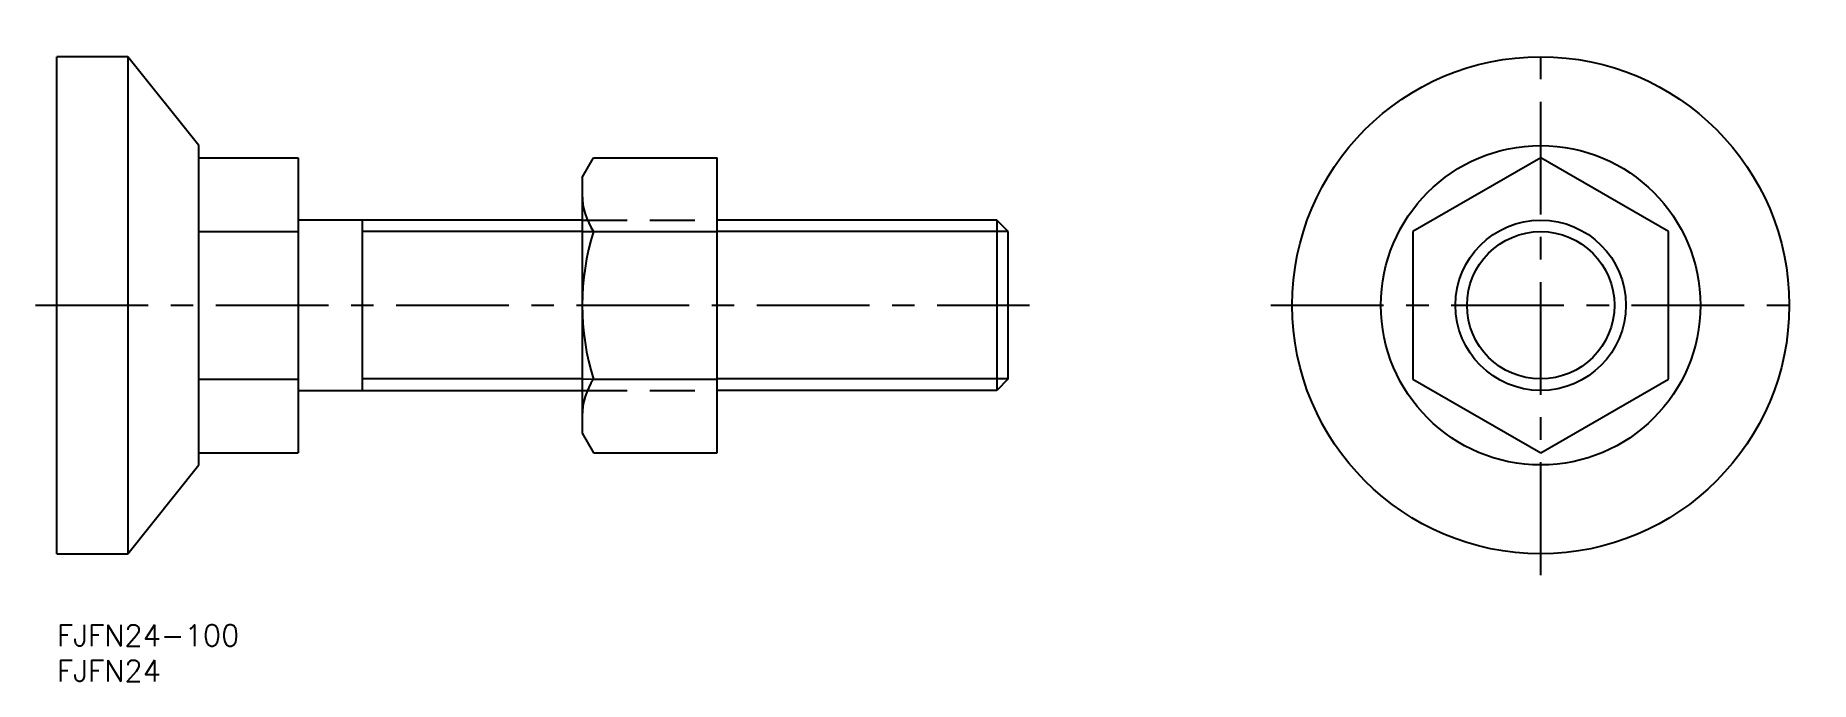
# Model space of a CAD drawing. Extents: x -3 to 247, y -8 to 83.
import ezdxf

# ---------------------------------------------------------------- set-up
doc = ezdxf.new("R2010")
doc.units = 0
doc.header["$LTSCALE"] = 0.5
doc.linetypes.add('CENTER', pattern=[50.8, 31.75, -6.35, 6.35, -6.35])
doc.linetypes.add('DASHED', pattern=[19.05, 12.7, -6.35])
for name, color, linetype in [('MSM_CENTER', 1, 'CENTER'), ('MSM_CONTINUOUS', 7, 'CONTINUOUS'), ('MSM_DASHED', 4, 'DASHED'), ('MSM_NARROW', 5, 'CONTINUOUS'), ('MSM_PART_NUMBER', 7, 'CONTINUOUS')]:
    doc.layers.add(name, color=color, linetype=linetype)
doc.styles.get("Standard").update_dxf_attribs({"font": 'txt.shx', "height": 3, "bigfont": 'bigfont.shx'})

msp = doc.modelspace()

# ---------------------------------------------------------------- linework, layer by layer
at = {"layer": 'MSM_CENTER'}
for p, q in [((209, 7), (209, 83)), ((-3, 45), (137, 45)), ((171, 45), (247, 45))]:
    msp.add_line(p, q, dxfattribs=at)
at = {"layer": 'MSM_CONTINUOUS'}
for p, q in [((10, 80), (0, 80)), ((0, 10), (0, 80)), ((20, 67.5), (10, 80)), ((10, 80), (10, 10)), ((20, 22.5), (20, 67.5)), ((20, 65.78), (34, 65.78)), ((34, 65.78), (34, 24.22)), ((74, 63), (75.61, 65.78)), ((75.61, 65.78), (93, 65.78)), ((93, 24.22), (93, 65.78)), ((209, 65.78), (191, 55.39)), ((227, 55.39), (209, 65.78)), ((74, 63), (74, 27)), ((20, 55.39), (34, 55.39)), ((74, 57), (34, 57)), ((43, 57), (43, 33)), ((75.61, 55.39), (93, 55.39)), ((132.38, 57), (93, 57)), ((134, 55.38), (132.38, 57)), ((132.38, 57), (132.38, 33)), ((134, 34.62), (134, 55.38)), ((191, 55.39), (191, 34.61)), ((227, 34.61), (227, 55.39)), ((20, 34.61), (34, 34.61)), ((34, 33), (74, 33)), ((75.61, 34.61), (93, 34.61)), ((132.38, 33), (93, 33)), ((134, 34.62), (132.38, 33)), ((191, 34.61), (209, 24.22)), ((209, 24.22), (227, 34.61)), ((74, 27), (75.61, 24.22)), ((10, 10), (20, 22.5)), ((20, 24.22), (34, 24.22)), ((75.61, 24.22), (93, 24.22)), ((0, 10), (10, 10))]:
    msp.add_line(p, q, dxfattribs=at)
for radius in [35, 22.5, 12]:
    msp.add_circle((209, 45), radius, dxfattribs=at)
for centre, radius, start, end in [((83.2, 60.59), 9.2, 180, 214.3842), ((108.39, 45), 34.39, 162.412, 197.588), ((83.2, 29.41), 9.2, 145.6158, 180)]:
    msp.add_arc(centre, radius, start, end, dxfattribs=at)
at = {"layer": 'MSM_DASHED'}
for p, q in [((74, 57), (93, 57)), ((74, 55.38), (75.61, 55.39)), ((74, 34.62), (75.61, 34.61)), ((74, 33), (93, 33))]:
    msp.add_line(p, q, dxfattribs=at)
at = {"layer": 'MSM_NARROW'}
for p, q in [((74, 55.38), (43, 55.38)), ((134, 55.38), (93, 55.38)), ((74, 34.62), (43, 34.62)), ((134, 34.62), (93, 34.62))]:
    msp.add_line(p, q, dxfattribs=at)
msp.add_circle((209, 45), 10.38, dxfattribs=at)

# ---------------------------------------------------------------- texts
at = {"layer": 'MSM_PART_NUMBER'}
for s, p in [('FJFN24-100', (0, -3)), ('FJFN24', (0, -8))]:
    msp.add_text(s, height=3, dxfattribs=at).set_placement(p)

doc.saveas('drawing.dxf')
